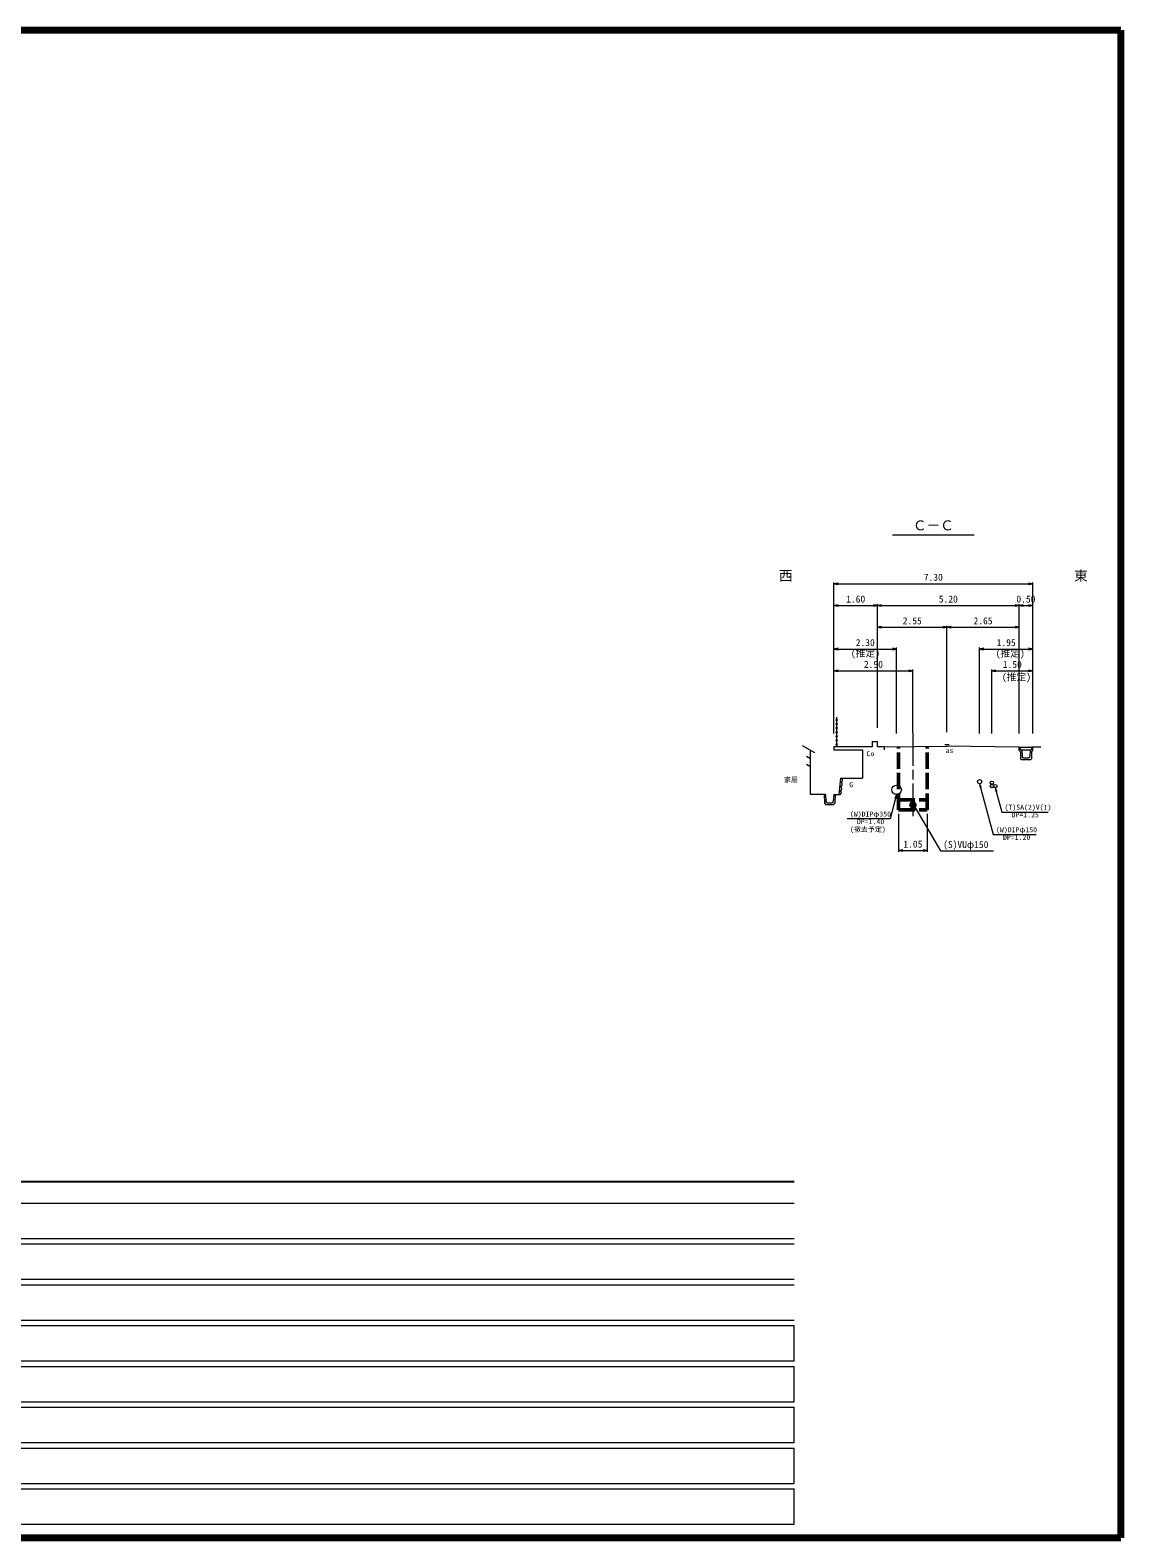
# Model space of a CAD drawing. Units: millimetres on the paper, with parts at other scales. Extents: x 20 to 1662, y 20 to 574.
# Drawn here: x 1262 to 1662, y 20 to 574 of the extents above; entities that cross this region are included whole.
import ezdxf
from ezdxf.enums import TextEntityAlignment as Align

# ---------------------------------------------------------------- set-up
doc = ezdxf.new("R2010")
doc.units = ezdxf.units.MM
doc.linetypes.add('CHAIN', pattern=[18.5, 12, -1.5, 3.5, -1.5])
doc.linetypes.add('DASHED', pattern=[7.5, 6, -1.5])
for name, color, linetype, lineweight in [('D-BGD', 8, 'Continuous', 13), ('D-BGD-HTXT', 7, 'Continuous', 13), ('D-BMK', 2, 'CHAIN', 13), ('D-STR', 1, 'Continuous', 50), ('D-STR-DIM', 7, 'Continuous', 13), ('D-STR-HTXT', 7, 'Continuous', 13), ('D-TTL', 2, 'Continuous', 140), ('D-TTL-BAND(縦断図の帯 等)', 7, 'Continuous', 13)]:
    doc.layers.add(name, color=color, linetype=linetype, lineweight=lineweight)
doc.styles.add('ＭＳ ゴシック', font='')
doc.styles.get('ＭＳ ゴシック').set_extended_font_data('MS Gothic')

# ---------------------------------------------------------------- blocks, each defined once
blk = doc.blocks.new('open_arrow')
at = {"color": 0, "linetype": 'Continuous', "lineweight": -2}
blk.add_lwpolyline([(7.5, 1.25), (0, 0), (7.5, -1.25)], dxfattribs=at)

msp = doc.modelspace()

# ---------------------------------------------------------------- linework, layer by layer
at = {"layer": 'D-BGD'}
for p, q in [((1557.657, 310.602), (1557.657, 321.602)), ((1557.407, 320.352), (1557.907, 320.852)), ((1557.407, 320.852), (1557.907, 320.352)), ((1557.407, 318.852), (1557.907, 319.352)), ((1557.407, 319.352), (1557.907, 318.852)), ((1557.407, 317.352), (1557.907, 317.852)), ((1557.407, 317.852), (1557.907, 317.352)), ((1557.407, 315.852), (1557.907, 316.352)), ((1557.407, 316.352), (1557.907, 315.852)), ((1545.017, 311.162), (1549.551, 308.544)), ((1570.657, 310.602), (1556.657, 310.602)), ((1556.657, 310.602), (1556.657, 309.602)), ((1557.407, 314.352), (1557.907, 314.852)), ((1557.407, 314.852), (1557.907, 314.352)), ((1557.407, 312.852), (1557.907, 313.352)), ((1557.407, 313.352), (1557.907, 312.852)), ((1557.407, 311.352), (1557.907, 311.852)), ((1557.407, 311.852), (1557.907, 311.352)), ((1570.657, 312.602), (1570.657, 310.602)), ((1570.657, 312.602), (1572.657, 312.602)), ((1572.657, 310.602), (1572.657, 312.602)), ((1575.157, 310.602), (1572.657, 310.602)), ((1575.157, 310.602), (1598.157, 310.947)), ((1575.157, 310.602), (1575.157, 309.602)), ((1598.907, 311.447), (1597.407, 311.447)), ((1624.657, 310.55), (1598.157, 310.947)), ((1624.657, 310.55), (1625.057, 310.55)), ((1624.657, 309.35), (1624.657, 310.55)), ((1625.057, 310.55), (1625.107, 309.6)), ((1625.097, 310.5), (1625.147, 310.55)), ((1625.147, 309.6), (1625.097, 310.5)), ((1625.147, 310.55), (1629.167, 310.55)), ((1629.167, 310.55), (1629.217, 310.5)), ((1629.217, 310.5), (1629.167, 309.6)), ((1629.257, 310.55), (1629.207, 309.6)), ((1632.606, 310.55), (1629.257, 310.55)), ((1629.657, 309.35), (1629.657, 310.55)), ((1546.537, 307.284), (1548.057, 306.407)), ((1548.057, 293.102), (1548.057, 309.407)), ((1556.657, 309.602), (1567.157, 309.602)), ((1567.157, 309.602), (1567.157, 299.102)), ((1624.657, 309.35), (1625.157, 308.85)), ((1625.107, 309.6), (1629.207, 309.6)), ((1625.157, 308.85), (1625.157, 306.2)), ((1625.157, 306.2), (1625.357, 306)), ((1625.357, 306), (1628.957, 306)), ((1625.657, 309.6), (1625.741, 307.083)), ((1626.241, 306.6), (1628.074, 306.6)), ((1628.657, 309.6), (1628.574, 307.083)), ((1628.957, 306), (1629.157, 306.2)), ((1629.657, 309.35), (1629.157, 308.85)), ((1629.157, 308.85), (1629.157, 306.2)), ((1546.537, 304.284), (1548.057, 303.407)), ((1558.557, 293.102), (1559.157, 299.102)), ((1559.157, 299.102), (1567.157, 299.102)), ((1553.557, 293.102), (1548.057, 293.102)), ((1553.057, 293.102), (1553.157, 289.902)), ((1553.157, 289.902), (1553.557, 289.502)), ((1553.557, 293.102), (1553.726, 290.569)), ((1553.557, 289.502), (1556.557, 289.502)), ((1554.225, 290.102), (1555.889, 290.102)), ((1556.557, 293.102), (1556.388, 290.569)), ((1556.557, 293.102), (1558.557, 293.102)), ((1556.557, 289.502), (1556.957, 289.902)), ((1557.057, 293.102), (1556.957, 289.902))]:
    msp.add_line(p, q, dxfattribs=at)
for centre, radius in [((1579.657, 294.852), 1.75), ((1610.157, 297.852), 0.75), ((1614.657, 297.477), 0.625), ((1614.657, 296.227), 0.625), ((1615.907, 296.227), 0.625)]:
    msp.add_circle(centre, radius, dxfattribs=at)
for centre, radius, start, end in [((1626.241, 307.1), 0.5, 181.90999, 270), ((1628.074, 307.1), 0.5, 270, 358.09), ((1558.632, 293.852), 0.754, 264.28941, 84.28941), ((1558.782, 295.352), 0.754, 264.28941, 84.28941), ((1558.932, 296.852), 0.754, 264.28941, 84.28941), ((1559.082, 298.352), 0.754, 264.28941, 84.28941), ((1554.225, 290.602), 0.5, 183.81, 270), ((1555.889, 290.602), 0.5, 270, 356.19)]:
    msp.add_arc(centre, radius, start, end, dxfattribs=at)
at = {"layer": 'D-BGD-HTXT'}
for p, q in [((1578.157, 388.602), (1608.157, 388.602)), ((1610.157, 297.102), (1615.161, 278.427)), ((1615.917, 295.602), (1618.301, 286.703)), ((1579.657, 293.102), (1577.273, 284.203)), ((1577.273, 284.203), (1561.523, 284.203)), ((1618.301, 286.703), (1635.301, 286.703)), ((1615.161, 278.427), (1630.911, 278.427))]:
    msp.add_line(p, q, dxfattribs=at)
at = {"layer": 'D-BGD-HTXT', "lineweight": 18}
for p, q in [((1610.157, 297.102), (1610.183, 297.006)), ((1615.917, 295.602), (1615.943, 295.506)), ((1579.657, 293.102), (1579.631, 293.006))]:
    msp.add_line(p, q, dxfattribs=at)
at = {"layer": 'D-BMK'}
msp.add_line((1585.657, 315.645), (1585.657, 284.448), dxfattribs=at)
at = {"layer": 'D-STR', "linetype": 'DASHED'}
for p, q in [((1580.407, 287.56), (1580.407, 310.681)), ((1590.907, 287.56), (1590.907, 310.838)), ((1580.407, 291.21), (1590.907, 291.21)), ((1580.407, 287.56), (1590.907, 287.56))]:
    msp.add_line(p, q, dxfattribs=at)
at = {"layer": 'D-STR'}
msp.add_circle((1585.657, 289.31), 0.75, dxfattribs=at)
at = {"layer": 'D-STR-DIM'}
for p, q in [((1556.657, 315.602), (1556.657, 371.102)), ((1556.657, 370.602), (1629.657, 370.602)), ((1556.657, 370.602), (1556.757, 370.602)), ((1629.657, 370.602), (1629.557, 370.602)), ((1629.657, 315.602), (1629.657, 371.102)), ((1556.657, 315.602), (1556.657, 363.102)), ((1556.657, 362.602), (1572.657, 362.602)), ((1556.657, 362.602), (1556.757, 362.602)), ((1572.657, 362.602), (1572.557, 362.602)), ((1572.657, 317.602), (1572.657, 363.102)), ((1572.657, 317.602), (1572.657, 363.102)), ((1572.657, 362.602), (1624.657, 362.602)), ((1572.657, 362.602), (1572.757, 362.602)), ((1624.657, 362.602), (1624.557, 362.602)), ((1624.657, 315.602), (1624.657, 363.102)), ((1624.657, 315.602), (1624.657, 363.102)), ((1624.657, 362.602), (1629.657, 362.602)), ((1624.657, 362.602), (1624.757, 362.602)), ((1629.657, 362.602), (1629.557, 362.602)), ((1629.657, 315.602), (1629.657, 363.102)), ((1572.657, 317.602), (1572.657, 355.102)), ((1572.657, 354.602), (1598.157, 354.602)), ((1572.657, 354.602), (1572.757, 354.602)), ((1598.157, 354.602), (1598.057, 354.602)), ((1598.157, 316.102), (1598.157, 355.102)), ((1598.157, 316.102), (1598.157, 355.102)), ((1598.157, 354.602), (1624.657, 354.602)), ((1598.157, 354.602), (1598.257, 354.602)), ((1624.657, 354.602), (1624.557, 354.602)), ((1624.657, 315.602), (1624.657, 355.102)), ((1556.657, 315.602), (1556.657, 347.102)), ((1556.657, 346.602), (1579.657, 346.602)), ((1556.657, 346.602), (1556.757, 346.602)), ((1579.657, 346.602), (1579.557, 346.602)), ((1579.657, 315.602), (1579.657, 347.102)), ((1610.157, 315.602), (1610.157, 347.102)), ((1610.157, 346.602), (1629.657, 346.602)), ((1610.157, 346.602), (1610.257, 346.602)), ((1629.657, 346.602), (1629.557, 346.602)), ((1629.657, 315.602), (1629.657, 347.102)), ((1556.657, 315.602), (1556.657, 339.102)), ((1556.657, 338.602), (1585.657, 338.602)), ((1556.657, 338.602), (1556.757, 338.602)), ((1585.657, 338.602), (1585.557, 338.602)), ((1585.657, 315.76), (1585.657, 339.102)), ((1614.657, 315.602), (1614.657, 339.102)), ((1614.657, 338.602), (1629.657, 338.602)), ((1614.657, 338.602), (1614.757, 338.602)), ((1629.657, 338.602), (1629.557, 338.602)), ((1629.657, 315.602), (1629.657, 339.102)), ((1580.407, 286.06), (1580.407, 272.06)), ((1590.907, 286.06), (1590.907, 272.06)), ((1580.407, 272.56), (1590.907, 272.56)), ((1580.407, 272.56), (1580.507, 272.56)), ((1590.907, 272.56), (1590.807, 272.56))]:
    msp.add_line(p, q, dxfattribs=at)
at = {"layer": 'D-STR-HTXT'}
for p, q in [((1586.176, 288.768), (1595.762, 272.398)), ((1595.762, 272.398), (1615.262, 272.398))]:
    msp.add_line(p, q, dxfattribs=at)
at = {"layer": 'D-STR-HTXT', "lineweight": 18}
msp.add_line((1586.176, 288.768), (1586.226, 288.682), dxfattribs=at)
at = {"layer": 'D-TTL'}
for p, q in [((1662, 574), (861, 574)), ((861, 574), (1662, 574)), ((1662, 20), (1662, 574)), ((1662, 574), (1662, 20)), ((861, 20), (1662, 20)), ((1662, 20), (861, 20))]:
    msp.add_line(p, q, dxfattribs=at)
at = {"layer": 'D-TTL-BAND(縦断図の帯 等)', "color": 6, "lineweight": 25}
msp.add_line((991, 151), (1542, 151), dxfattribs=at)
at = {"layer": 'D-TTL-BAND(縦断図の帯 等)', "color": 6}
for p, q in [((1023, 143), (1542, 143)), ((1023, 130), (1542, 130)), ((1023, 128), (1542, 128)), ((1023, 115), (1542, 115)), ((1023, 113), (1542, 113)), ((1023, 100), (1542, 100)), ((1023, 98), (1542, 98)), ((1542, 85), (1542, 98)), ((1023, 85), (1542, 85)), ((1023, 83), (1542, 83)), ((1542, 70), (1542, 83)), ((1023, 70), (1542, 70)), ((1023, 68), (1542, 68)), ((1542, 55), (1542, 68)), ((1023, 55), (1542, 55)), ((1023, 53), (1542, 53)), ((1542, 40), (1542, 53)), ((1023, 40), (1542, 40)), ((1023, 38), (1542, 38)), ((1542, 25), (1542, 38)), ((1023, 25), (1542, 25))]:
    msp.add_line(p, q, dxfattribs=at)

# ---------------------------------------------------------------- block references
at = {"layer": 'D-BGD-HTXT', "lineweight": 18, "xscale": 0.2, "yscale": 0.2}
for p, rotation in [((1610.157, 297.102), 285), ((1615.917, 295.602), 285), ((1579.657, 293.102), 255)]:
    msp.add_blockref('open_arrow', p, dxfattribs=dict(at, rotation=rotation))
at = {"layer": 'D-STR-DIM', "xscale": 0.2, "yscale": 0.2}
for p in [(1556.657, 370.602), (1556.657, 362.602), (1572.657, 362.602), (1624.657, 362.602), (1572.657, 354.602), (1598.157, 354.602), (1556.657, 346.602), (1610.157, 346.602), (1556.657, 338.602), (1614.657, 338.602), (1580.407, 272.56)]:
    msp.add_blockref('open_arrow', p, dxfattribs=at)
at = {"layer": 'D-STR-DIM', "xscale": 0.2, "yscale": 0.2, "rotation": 180}
for p in [(1629.657, 370.602), (1572.657, 362.602), (1624.657, 362.602), (1629.657, 362.602), (1598.157, 354.602), (1624.657, 354.602), (1579.657, 346.602), (1629.657, 346.602), (1585.657, 338.602), (1629.657, 338.602), (1590.907, 272.56)]:
    msp.add_blockref('open_arrow', p, dxfattribs=at)
at = {"layer": 'D-STR-HTXT', "lineweight": 18, "xscale": 0.2, "yscale": 0.2, "rotation": 300.4}
msp.add_blockref('open_arrow', (1586.176, 288.768), dxfattribs=at)

# ---------------------------------------------------------------- texts
at = {"layer": 'D-BGD', "style": 'ＭＳ ゴシック'}
for s, p in [('Co', (1568.589, 306.662)), ('as', (1597.645, 307.846)), ('家屋', (1538.288, 297.071)), ('G', (1562.288, 295.274))]:
    msp.add_text(s, height=1.833, dxfattribs=at).set_placement(p, align=Align.BOTTOM_LEFT)
at = {"layer": 'D-BGD-HTXT', "style": 'ＭＳ ゴシック'}
for s, height, p in [('Ｃ－Ｃ', 3.666, (1585.657, 389.102)), ('西', 3.666, (1536.469, 370.602)), ('東', 3.666, (1644.845, 370.602)), ('(T)SA(2)V(1)', 1.833, (1619.301, 287.003)), ('(W)DIPφ350', 1.833, (1562.523, 284.503)), ('\u3000DP=1.40', 1.833, (1562.523, 281.703)), ('\u3000DP=1.25', 1.833, (1619.301, 284.203)), ('(撤去予定)', 1.833, (1562.523, 278.903)), ('(W)DIPφ150', 1.833, (1616.161, 278.727)), ('\u3000DP=1.20', 1.833, (1616.161, 275.927))]:
    msp.add_text(s, height=height, dxfattribs=at).set_placement(p, align=Align.BOTTOM_LEFT)
at = {"layer": 'D-STR-DIM', "style": 'ＭＳ ゴシック'}
for s, p in [('7.30', (1589.657, 370.902)), ('1.60', (1561.157, 362.902)), ('5.20', (1595.157, 362.902)), ('0.50', (1623.657, 362.902)), ('2.55', (1581.907, 354.902)), ('2.65', (1607.907, 354.902)), ('2.30', (1564.657, 346.902)), ('1.95', (1616.407, 346.902)), ('(推定)', (1562.893, 342.999)), ('(推定)', (1616.037, 342.97)), ('2.90', (1567.657, 338.902)), ('(推定)', (1618.342, 334.273)), ('1.50', (1618.657, 338.902)), ('1.05', (1582.157, 272.86))]:
    msp.add_text(s, height=2.566, dxfattribs=at).set_placement(p, align=Align.BOTTOM_LEFT)
at = {"layer": 'D-STR-HTXT', "style": 'ＭＳ ゴシック'}
msp.add_text('(S)VUφ150', height=2.566, dxfattribs=at).set_placement((1596.762, 272.698), align=Align.BOTTOM_LEFT)

doc.saveas('drawing.dxf')
